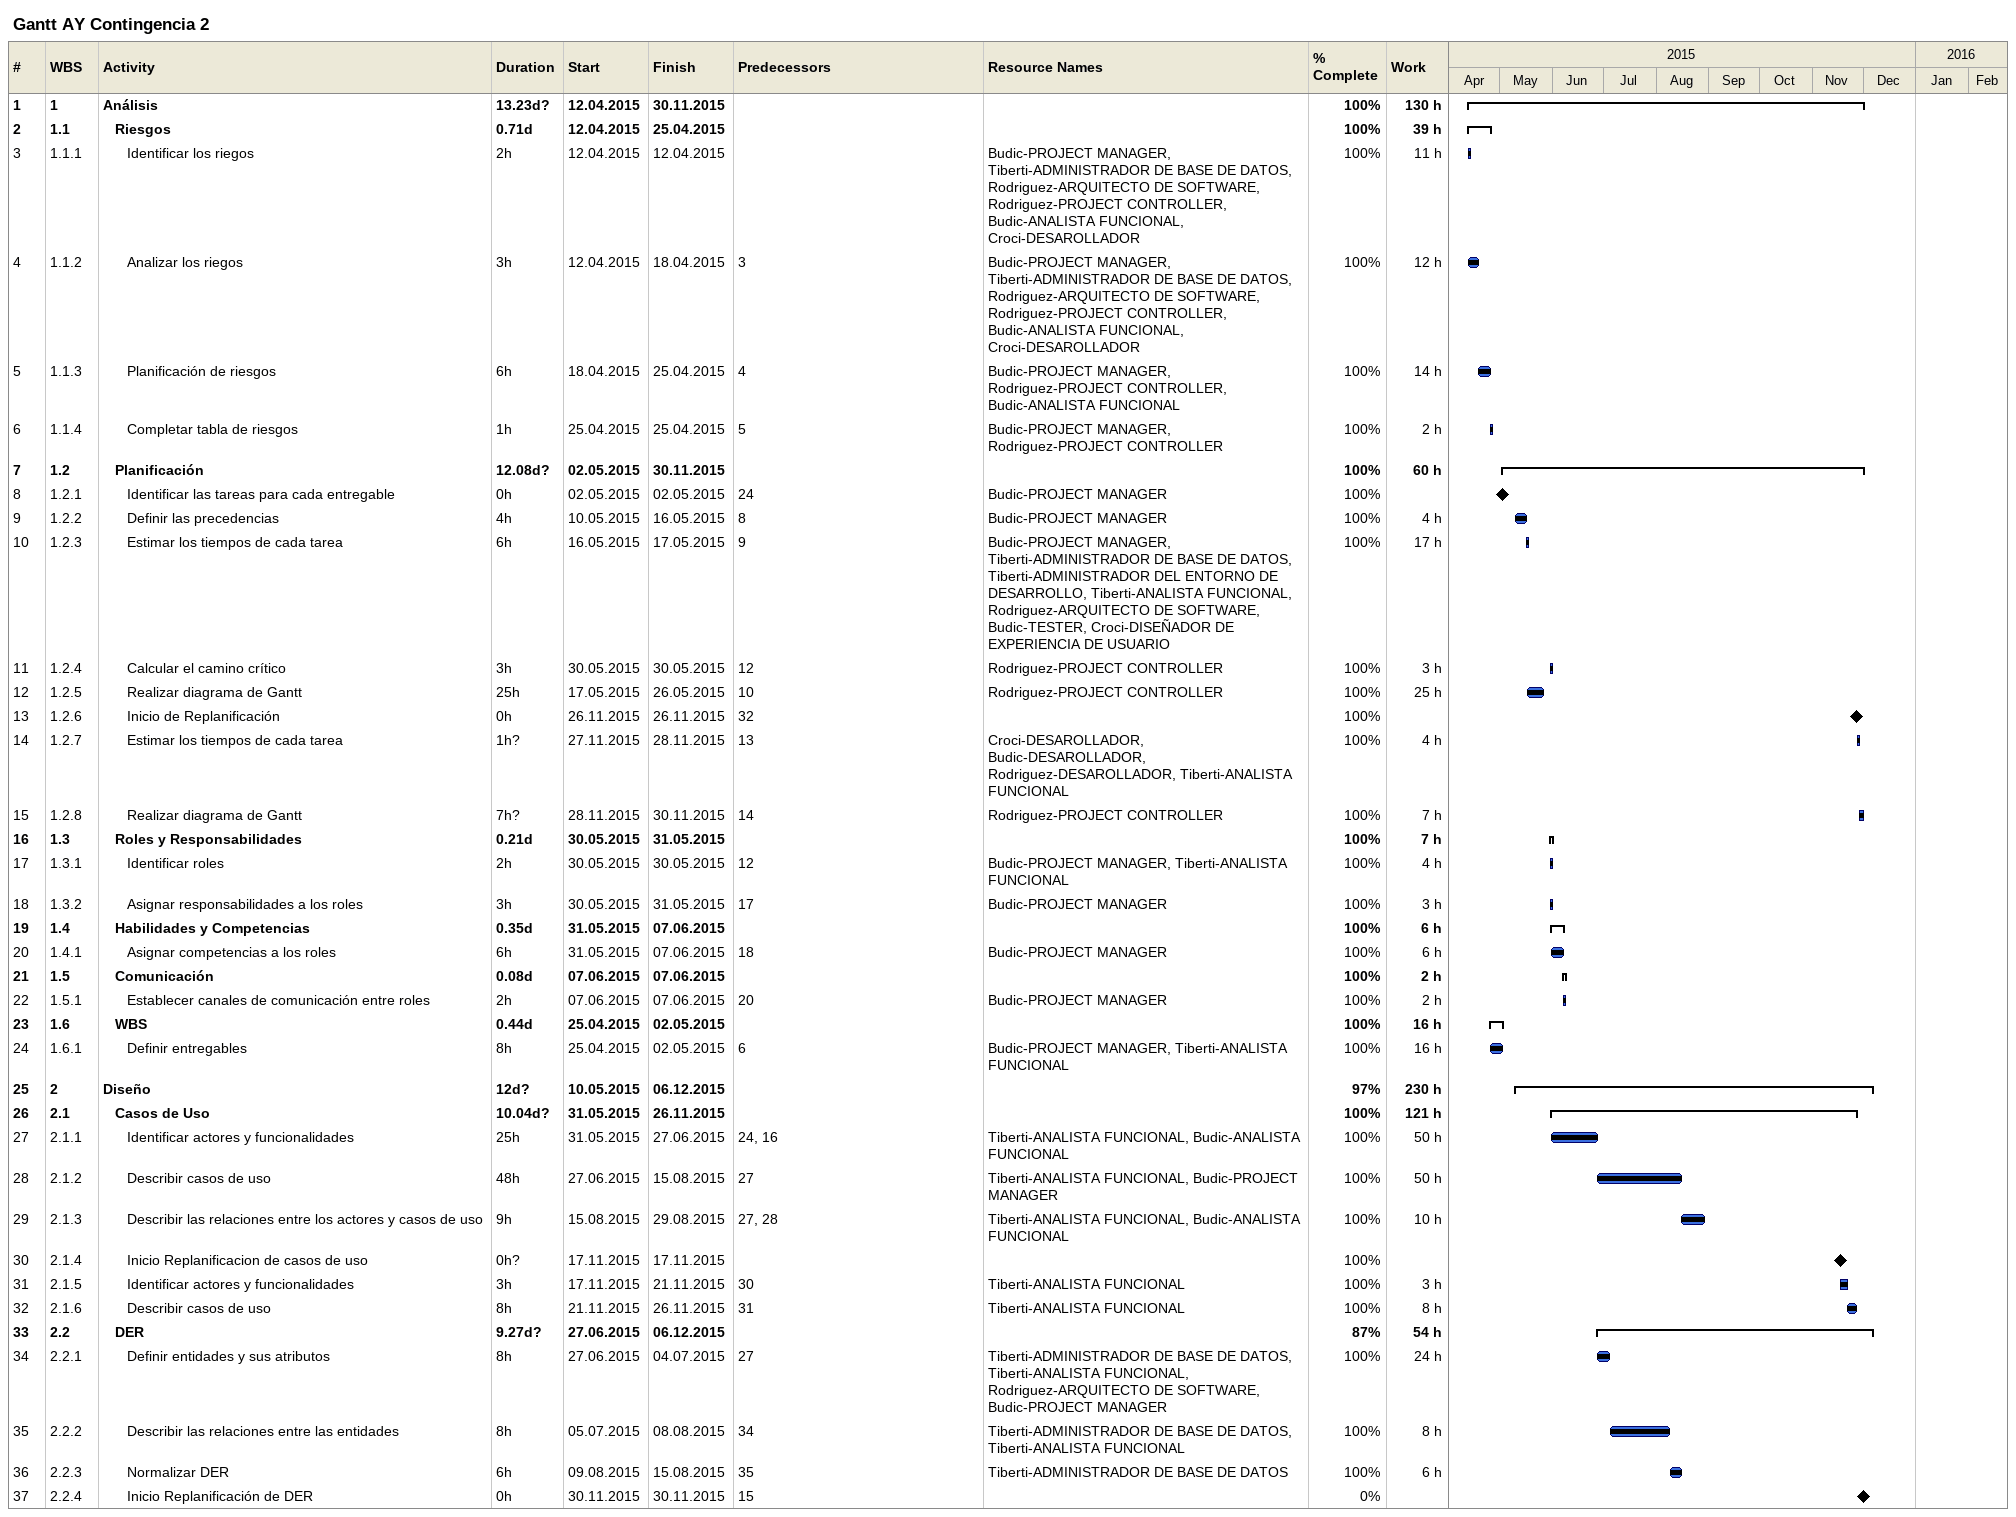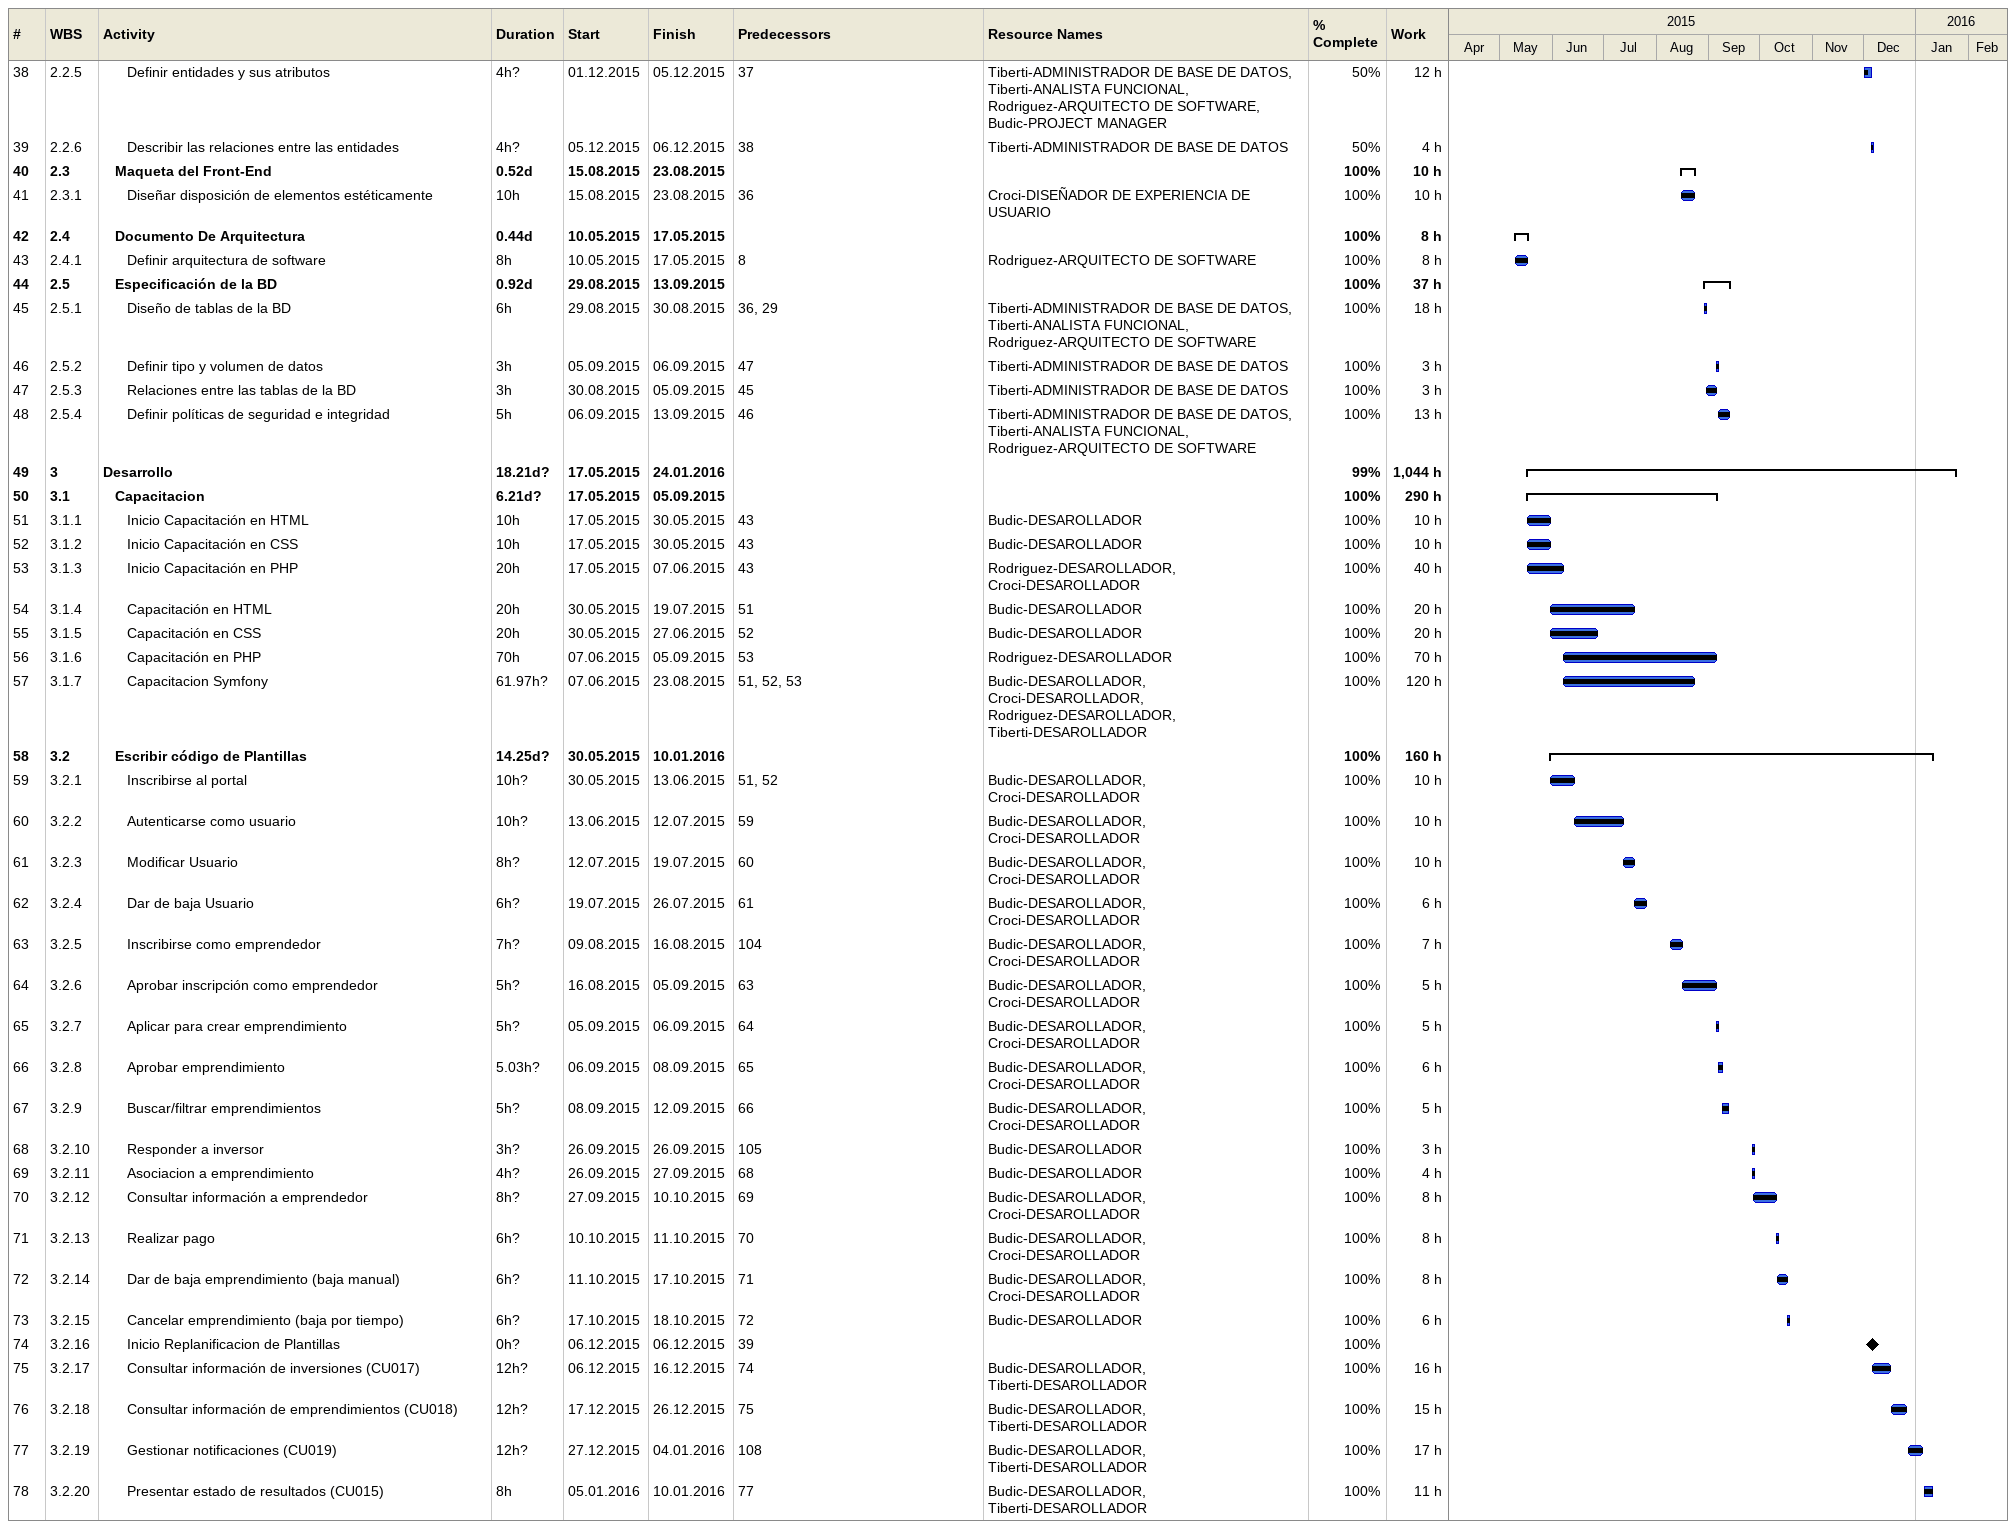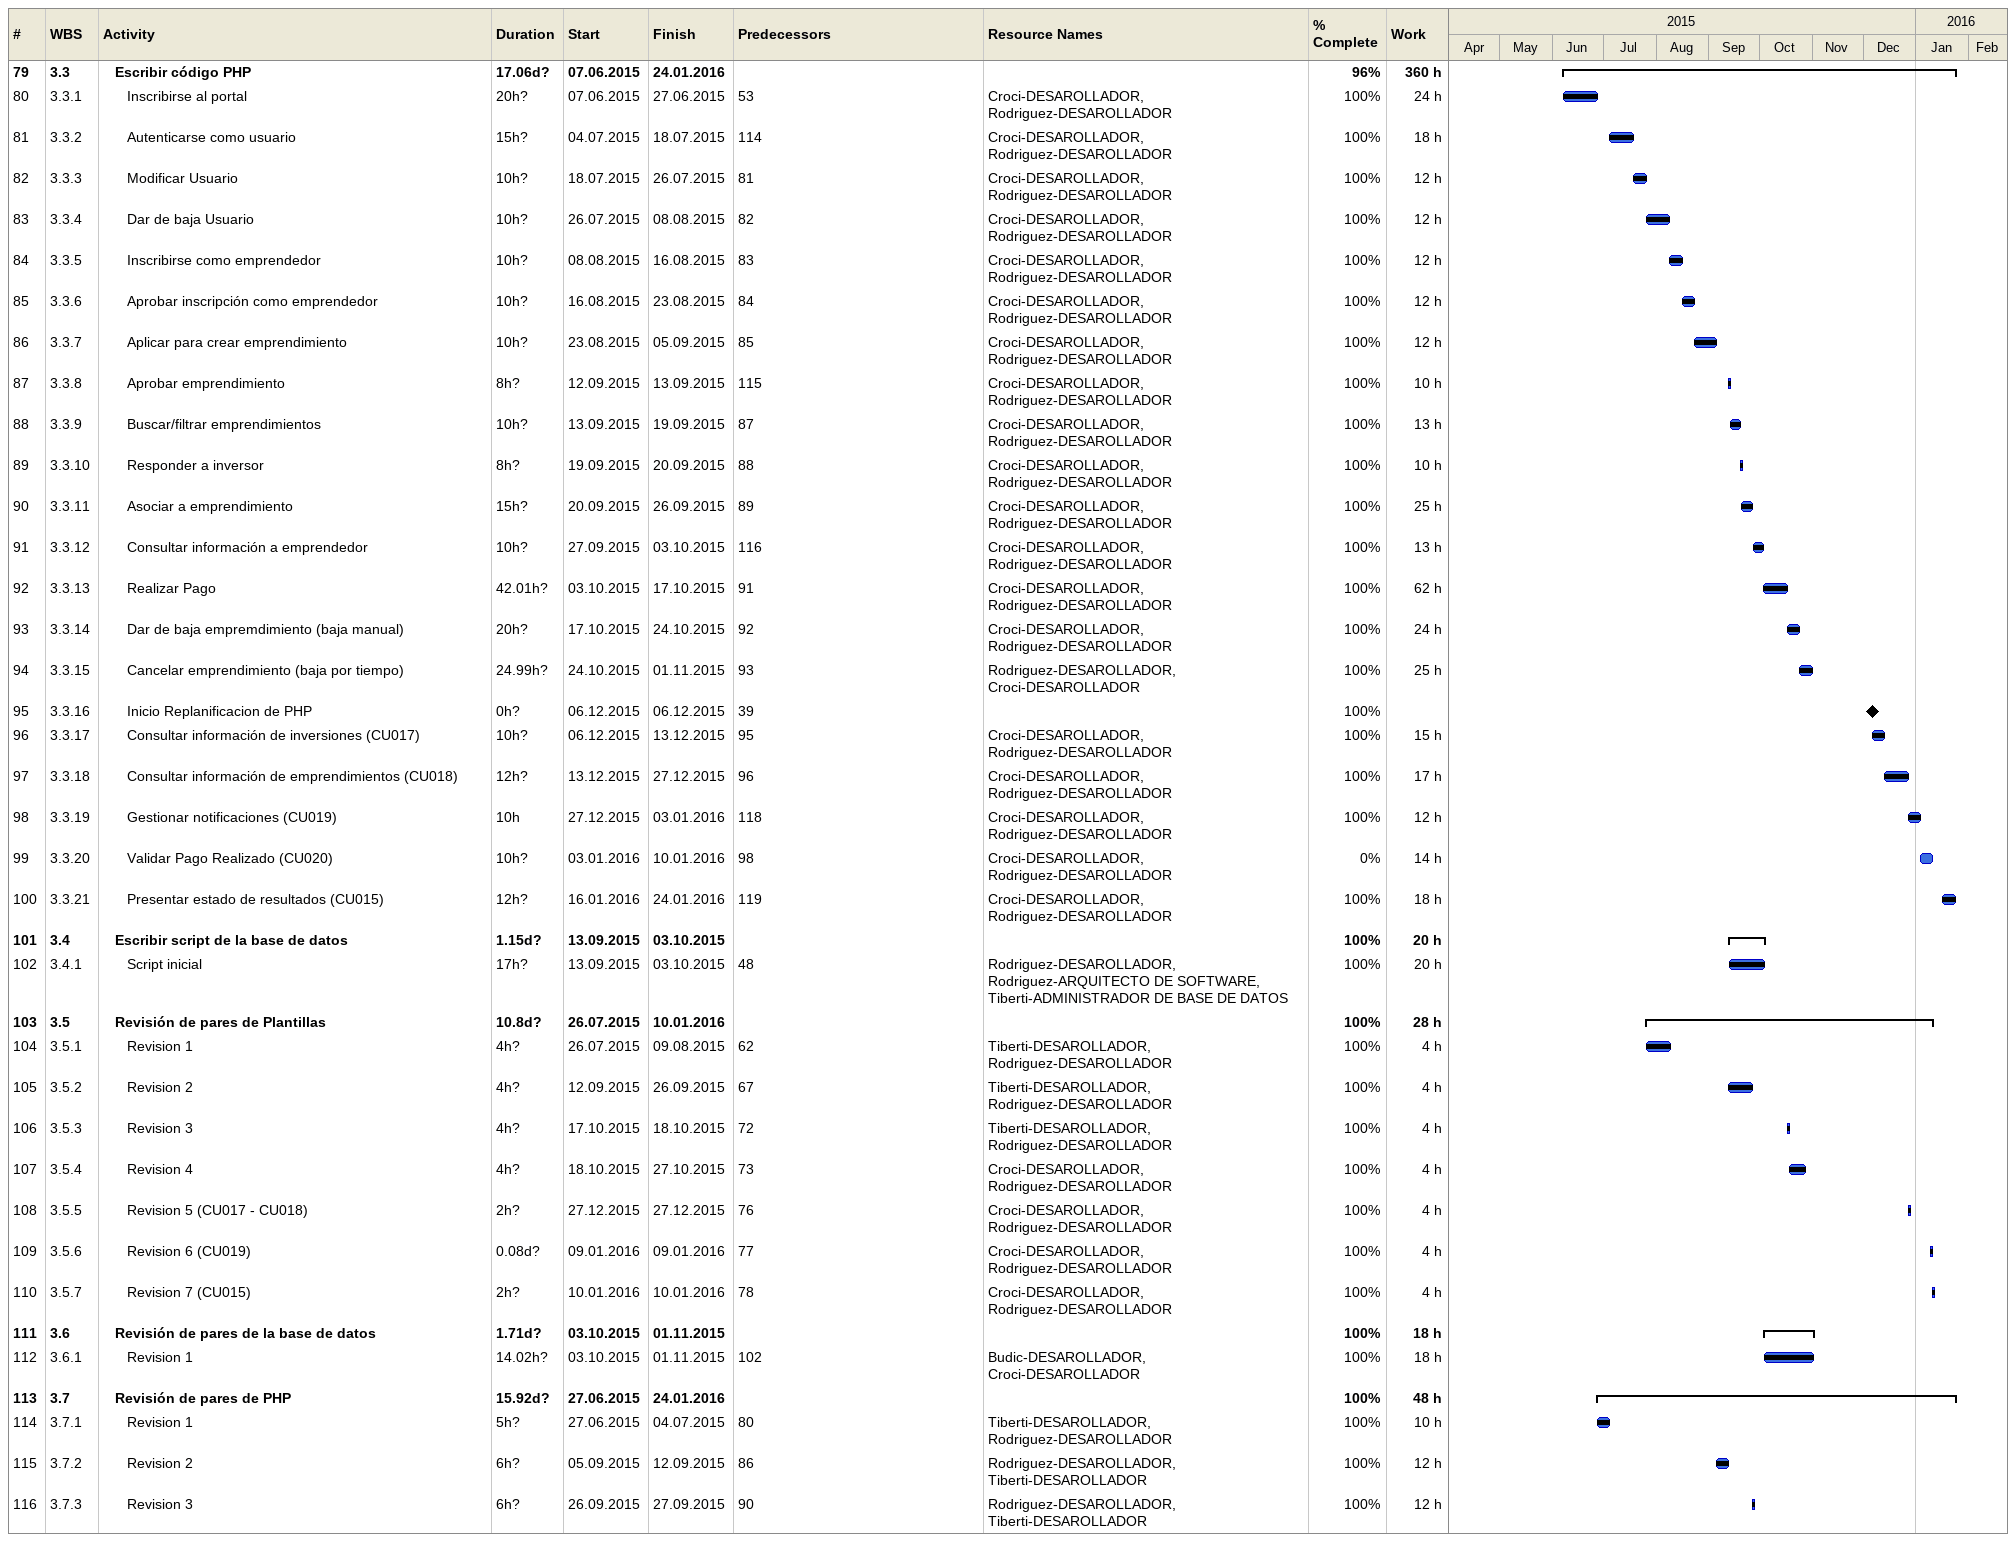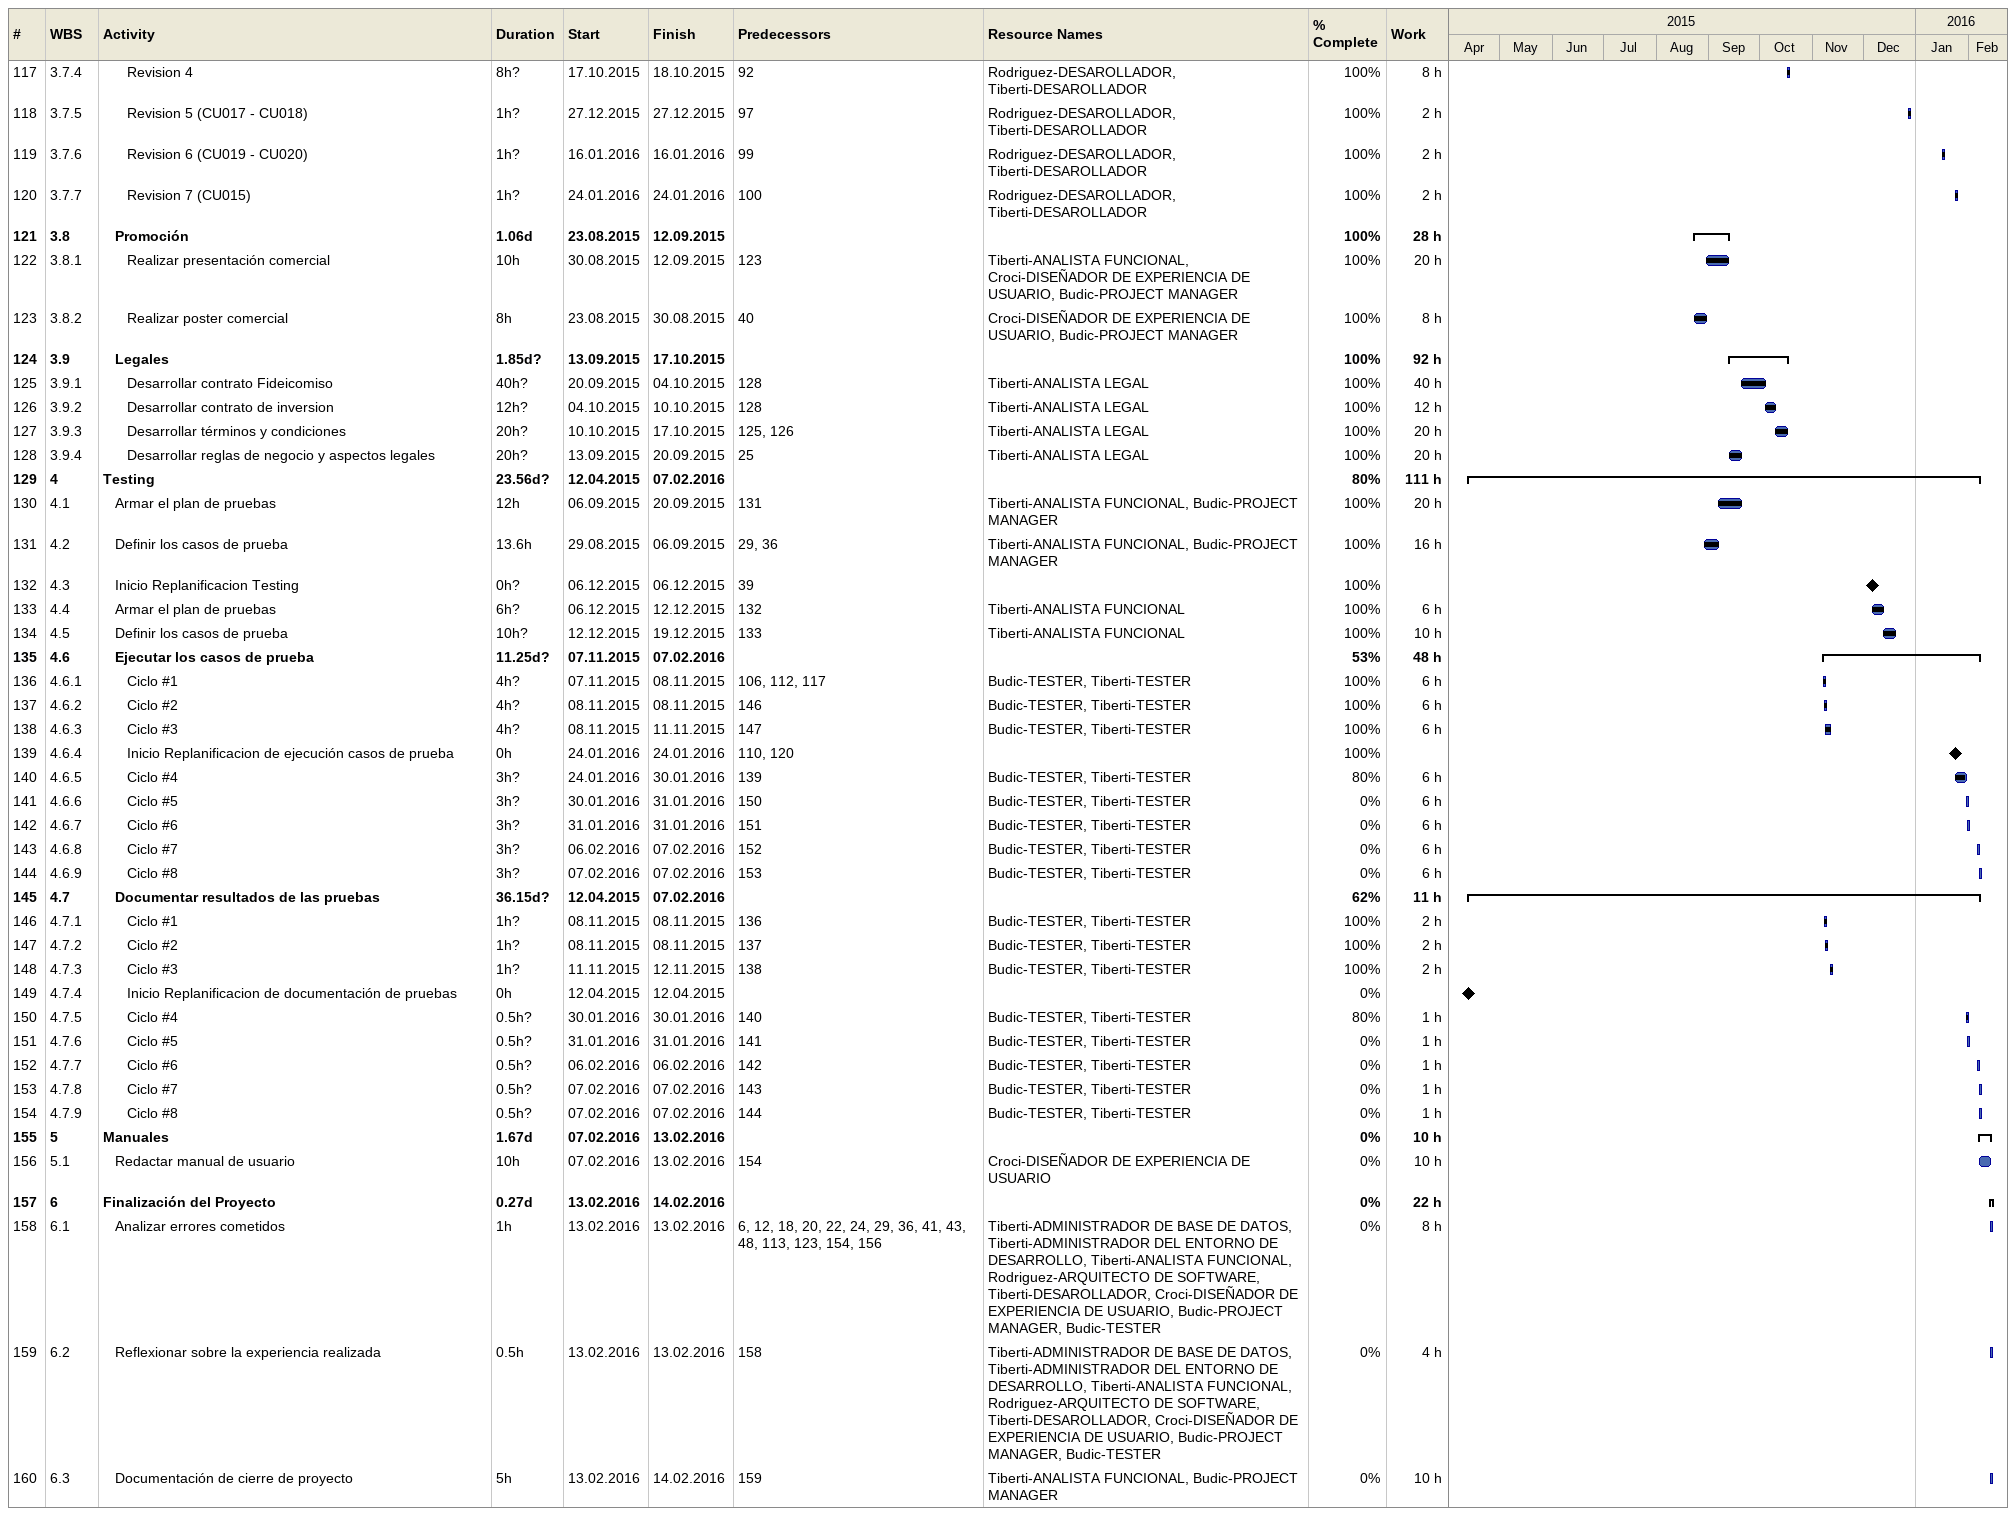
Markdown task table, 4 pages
Gantt AY Contingencia 2

| ID | WBS | Task | Duration | Start | Finish | Predecessors | Resources | % complete | Work (h) |
|---|---|---|---|---|---|---|---|---|---|
| 1 | 1 | **Análisis** | 13.23d? | 2015-04-12 | 2015-11-30 |  |  | 100 | 130 |
| 2 | 1.1 | **Riesgos** | 0.71d | 2015-04-12 | 2015-04-25 |  |  | 100 | 39 |
| 3 | 1.1.1 | Identificar los riegos | 2h | 2015-04-12 | 2015-04-12 |  | Budic-PROJECT MANAGER, Tiberti-ADMINISTRADOR DE BASE DE DATOS, Rodriguez-ARQUITECTO DE SOFTWARE, Rodriguez-PROJECT CONTROLLER, Budic-ANALISTA FUNCIONAL, Croci-DESAROLLADOR | 100 | 11 |
| 4 | 1.1.2 | Analizar los riegos | 3h | 2015-04-12 | 2015-04-18 | 3 | Budic-PROJECT MANAGER, Tiberti-ADMINISTRADOR DE BASE DE DATOS, Rodriguez-ARQUITECTO DE SOFTWARE, Rodriguez-PROJECT CONTROLLER, Budic-ANALISTA FUNCIONAL, Croci-DESAROLLADOR | 100 | 12 |
| 5 | 1.1.3 | Planificación de riesgos | 6h | 2015-04-18 | 2015-04-25 | 4 | Budic-PROJECT MANAGER, Rodriguez-PROJECT CONTROLLER, Budic-ANALISTA FUNCIONAL | 100 | 14 |
| 6 | 1.1.4 | Completar tabla de riesgos | 1h | 2015-04-25 | 2015-04-25 | 5 | Budic-PROJECT MANAGER, Rodriguez-PROJECT CONTROLLER | 100 | 2 |
| 7 | 1.2 | **Planificación** | 12.08d? | 2015-05-02 | 2015-11-30 |  |  | 100 | 60 |
| 8 | 1.2.1 | Identificar las tareas para cada entregable | 0h | 2015-05-02 | 2015-05-02 | 24 | Budic-PROJECT MANAGER | 100 |  |
| 9 | 1.2.2 | Definir las precedencias | 4h | 2015-05-10 | 2015-05-16 | 8 | Budic-PROJECT MANAGER | 100 | 4 |
| 10 | 1.2.3 | Estimar los tiempos de cada tarea | 6h | 2015-05-16 | 2015-05-17 | 9 | Budic-PROJECT MANAGER, Tiberti-ADMINISTRADOR DE BASE DE DATOS, Tiberti-ADMINISTRADOR DEL ENTORNO DE DESARROLLO, Tiberti-ANALISTA FUNCIONAL, Rodriguez-ARQUITECTO DE SOFTWARE, Budic-TESTER, Croci-DISEÑADOR DE EXPERIENCIA DE USUARIO | 100 | 17 |
| 11 | 1.2.4 | Calcular el camino crítico | 3h | 2015-05-30 | 2015-05-30 | 12 | Rodriguez-PROJECT CONTROLLER | 100 | 3 |
| 12 | 1.2.5 | Realizar diagrama de Gantt | 25h | 2015-05-17 | 2015-05-26 | 10 | Rodriguez-PROJECT CONTROLLER | 100 | 25 |
| 13 | 1.2.6 | Inicio de Replanificación | 0h | 2015-11-26 | 2015-11-26 | 32 |  | 100 |  |
| 14 | 1.2.7 | Estimar los tiempos de cada tarea | 1h? | 2015-11-27 | 2015-11-28 | 13 | Croci-DESAROLLADOR, Budic-DESAROLLADOR, Rodriguez-DESAROLLADOR, Tiberti-ANALISTA FUNCIONAL | 100 | 4 |
| 15 | 1.2.8 | Realizar diagrama de Gantt | 7h? | 2015-11-28 | 2015-11-30 | 14 | Rodriguez-PROJECT CONTROLLER | 100 | 7 |
| 16 | 1.3 | **Roles y Responsabilidades** | 0.21d | 2015-05-30 | 2015-05-31 |  |  | 100 | 7 |
| 17 | 1.3.1 | Identificar roles | 2h | 2015-05-30 | 2015-05-30 | 12 | Budic-PROJECT MANAGER, Tiberti-ANALISTA FUNCIONAL | 100 | 4 |
| 18 | 1.3.2 | Asignar responsabilidades a los roles | 3h | 2015-05-30 | 2015-05-31 | 17 | Budic-PROJECT MANAGER | 100 | 3 |
| 19 | 1.4 | **Habilidades y Competencias** | 0.35d | 2015-05-31 | 2015-06-07 |  |  | 100 | 6 |
| 20 | 1.4.1 | Asignar competencias a los roles | 6h | 2015-05-31 | 2015-06-07 | 18 | Budic-PROJECT MANAGER | 100 | 6 |
| 21 | 1.5 | **Comunicación** | 0.08d | 2015-06-07 | 2015-06-07 |  |  | 100 | 2 |
| 22 | 1.5.1 | Establecer canales de comunicación entre roles | 2h | 2015-06-07 | 2015-06-07 | 20 | Budic-PROJECT MANAGER | 100 | 2 |
| 23 | 1.6 | **WBS** | 0.44d | 2015-04-25 | 2015-05-02 |  |  | 100 | 16 |
| 24 | 1.6.1 | Definir entregables | 8h | 2015-04-25 | 2015-05-02 | 6 | Budic-PROJECT MANAGER, Tiberti-ANALISTA FUNCIONAL | 100 | 16 |
| 25 | 2 | **Diseño** | 12d? | 2015-05-10 | 2015-12-06 |  |  | 97 | 230 |
| 26 | 2.1 | **Casos de Uso** | 10.04d? | 2015-05-31 | 2015-11-26 |  |  | 100 | 121 |
| 27 | 2.1.1 | Identificar actores y funcionalidades | 25h | 2015-05-31 | 2015-06-27 | 24, 16 | Tiberti-ANALISTA FUNCIONAL, Budic-ANALISTA FUNCIONAL | 100 | 50 |
| 28 | 2.1.2 | Describir casos de uso | 48h | 2015-06-27 | 2015-08-15 | 27 | Tiberti-ANALISTA FUNCIONAL, Budic-PROJECT MANAGER | 100 | 50 |
| 29 | 2.1.3 | Describir las relaciones entre los actores y casos de uso | 9h | 2015-08-15 | 2015-08-29 | 27, 28 | Tiberti-ANALISTA FUNCIONAL, Budic-ANALISTA FUNCIONAL | 100 | 10 |
| 30 | 2.1.4 | Inicio Replanificacion de casos de uso | 0h? | 2015-11-17 | 2015-11-17 |  |  | 100 |  |
| 31 | 2.1.5 | Identificar actores y funcionalidades | 3h | 2015-11-17 | 2015-11-21 | 30 | Tiberti-ANALISTA FUNCIONAL | 100 | 3 |
| 32 | 2.1.6 | Describir casos de uso | 8h | 2015-11-21 | 2015-11-26 | 31 | Tiberti-ANALISTA FUNCIONAL | 100 | 8 |
| 33 | 2.2 | **DER** | 9.27d? | 2015-06-27 | 2015-12-06 |  |  | 87 | 54 |
| 34 | 2.2.1 | Definir entidades y sus atributos | 8h | 2015-06-27 | 2015-07-04 | 27 | Tiberti-ADMINISTRADOR DE BASE DE DATOS, Tiberti-ANALISTA FUNCIONAL, Rodriguez-ARQUITECTO DE SOFTWARE, Budic-PROJECT MANAGER | 100 | 24 |
| 35 | 2.2.2 | Describir las relaciones entre las entidades | 8h | 2015-07-05 | 2015-08-08 | 34 | Tiberti-ADMINISTRADOR DE BASE DE DATOS, Tiberti-ANALISTA FUNCIONAL | 100 | 8 |
| 36 | 2.2.3 | Normalizar DER | 6h | 2015-08-09 | 2015-08-15 | 35 | Tiberti-ADMINISTRADOR DE BASE DE DATOS | 100 | 6 |
| 37 | 2.2.4 | Inicio Replanificación de DER | 0h | 2015-11-30 | 2015-11-30 | 15 |  | 0 |  |
| 38 | 2.2.5 | Definir entidades y sus atributos | 4h? | 2015-12-01 | 2015-12-05 | 37 | Tiberti-ADMINISTRADOR DE BASE DE DATOS, Tiberti-ANALISTA FUNCIONAL, Rodriguez-ARQUITECTO DE SOFTWARE, Budic-PROJECT MANAGER | 50 | 12 |
| 39 | 2.2.6 | Describir las relaciones entre las entidades | 4h? | 2015-12-05 | 2015-12-06 | 38 | Tiberti-ADMINISTRADOR DE BASE DE DATOS | 50 | 4 |
| 40 | 2.3 | **Maqueta del Front-End** | 0.52d | 2015-08-15 | 2015-08-23 |  |  | 100 | 10 |
| 41 | 2.3.1 | Diseñar disposición de elementos estéticamente | 10h | 2015-08-15 | 2015-08-23 | 36 | Croci-DISEÑADOR DE EXPERIENCIA DE USUARIO | 100 | 10 |
| 42 | 2.4 | **Documento De Arquitectura** | 0.44d | 2015-05-10 | 2015-05-17 |  |  | 100 | 8 |
| 43 | 2.4.1 | Definir arquitectura de software | 8h | 2015-05-10 | 2015-05-17 | 8 | Rodriguez-ARQUITECTO DE SOFTWARE | 100 | 8 |
| 44 | 2.5 | **Especificación de la BD** | 0.92d | 2015-08-29 | 2015-09-13 |  |  | 100 | 37 |
| 45 | 2.5.1 | Diseño de tablas de la BD | 6h | 2015-08-29 | 2015-08-30 | 36, 29 | Tiberti-ADMINISTRADOR DE BASE DE DATOS, Tiberti-ANALISTA FUNCIONAL, Rodriguez-ARQUITECTO DE SOFTWARE | 100 | 18 |
| 46 | 2.5.2 | Definir tipo y volumen de datos | 3h | 2015-09-05 | 2015-09-06 | 47 | Tiberti-ADMINISTRADOR DE BASE DE DATOS | 100 | 3 |
| 47 | 2.5.3 | Relaciones entre las tablas de la BD | 3h | 2015-08-30 | 2015-09-05 | 45 | Tiberti-ADMINISTRADOR DE BASE DE DATOS | 100 | 3 |
| 48 | 2.5.4 | Definir políticas de seguridad e integridad | 5h | 2015-09-06 | 2015-09-13 | 46 | Tiberti-ADMINISTRADOR DE BASE DE DATOS, Tiberti-ANALISTA FUNCIONAL, Rodriguez-ARQUITECTO DE SOFTWARE | 100 | 13 |
| 49 | 3 | **Desarrollo** | 18.21d? | 2015-05-17 | 2016-01-24 |  |  | 99 | 1044 |
| 50 | 3.1 | **Capacitacion** | 6.21d? | 2015-05-17 | 2015-09-05 |  |  | 100 | 290 |
| 51 | 3.1.1 | Inicio Capacitación en HTML | 10h | 2015-05-17 | 2015-05-30 | 43 | Budic-DESAROLLADOR | 100 | 10 |
| 52 | 3.1.2 | Inicio Capacitación en CSS | 10h | 2015-05-17 | 2015-05-30 | 43 | Budic-DESAROLLADOR | 100 | 10 |
| 53 | 3.1.3 | Inicio Capacitación en PHP | 20h | 2015-05-17 | 2015-06-07 | 43 | Rodriguez-DESAROLLADOR, Croci-DESAROLLADOR | 100 | 40 |
| 54 | 3.1.4 | Capacitación en HTML | 20h | 2015-05-30 | 2015-07-19 | 51 | Budic-DESAROLLADOR | 100 | 20 |
| 55 | 3.1.5 | Capacitación en CSS | 20h | 2015-05-30 | 2015-06-27 | 52 | Budic-DESAROLLADOR | 100 | 20 |
| 56 | 3.1.6 | Capacitación en PHP | 70h | 2015-06-07 | 2015-09-05 | 53 | Rodriguez-DESAROLLADOR | 100 | 70 |
| 57 | 3.1.7 | Capacitacion Symfony | 61.97h? | 2015-06-07 | 2015-08-23 | 51, 52, 53 | Budic-DESAROLLADOR, Croci-DESAROLLADOR, Rodriguez-DESAROLLADOR, Tiberti-DESAROLLADOR | 100 | 120 |
| 58 | 3.2 | **Escribir código de Plantillas** | 14.25d? | 2015-05-30 | 2016-01-10 |  |  | 100 | 160 |
| 59 | 3.2.1 | Inscribirse al portal | 10h? | 2015-05-30 | 2015-06-13 | 51, 52 | Budic-DESAROLLADOR, Croci-DESAROLLADOR | 100 | 10 |
| 60 | 3.2.2 | Autenticarse como usuario | 10h? | 2015-06-13 | 2015-07-12 | 59 | Budic-DESAROLLADOR, Croci-DESAROLLADOR | 100 | 10 |
| 61 | 3.2.3 | Modificar Usuario | 8h? | 2015-07-12 | 2015-07-19 | 60 | Budic-DESAROLLADOR, Croci-DESAROLLADOR | 100 | 10 |
| 62 | 3.2.4 | Dar de baja Usuario | 6h? | 2015-07-19 | 2015-07-26 | 61 | Budic-DESAROLLADOR, Croci-DESAROLLADOR | 100 | 6 |
| 63 | 3.2.5 | Inscribirse como emprendedor | 7h? | 2015-08-09 | 2015-08-16 | 104 | Budic-DESAROLLADOR, Croci-DESAROLLADOR | 100 | 7 |
| 64 | 3.2.6 | Aprobar inscripción como emprendedor | 5h? | 2015-08-16 | 2015-09-05 | 63 | Budic-DESAROLLADOR, Croci-DESAROLLADOR | 100 | 5 |
| 65 | 3.2.7 | Aplicar para crear emprendimiento | 5h? | 2015-09-05 | 2015-09-06 | 64 | Budic-DESAROLLADOR, Croci-DESAROLLADOR | 100 | 5 |
| 66 | 3.2.8 | Aprobar emprendimiento | 5.03h? | 2015-09-06 | 2015-09-08 | 65 | Budic-DESAROLLADOR, Croci-DESAROLLADOR | 100 | 6 |
| 67 | 3.2.9 | Buscar/filtrar emprendimientos | 5h? | 2015-09-08 | 2015-09-12 | 66 | Budic-DESAROLLADOR, Croci-DESAROLLADOR | 100 | 5 |
| 68 | 3.2.10 | Responder a inversor | 3h? | 2015-09-26 | 2015-09-26 | 105 | Budic-DESAROLLADOR | 100 | 3 |
| 69 | 3.2.11 | Asociacion a emprendimiento | 4h? | 2015-09-26 | 2015-09-27 | 68 | Budic-DESAROLLADOR | 100 | 4 |
| 70 | 3.2.12 | Consultar información a emprendedor | 8h? | 2015-09-27 | 2015-10-10 | 69 | Budic-DESAROLLADOR, Croci-DESAROLLADOR | 100 | 8 |
| 71 | 3.2.13 | Realizar pago | 6h? | 2015-10-10 | 2015-10-11 | 70 | Budic-DESAROLLADOR, Croci-DESAROLLADOR | 100 | 8 |
| 72 | 3.2.14 | Dar de baja emprendimiento (baja manual) | 6h? | 2015-10-11 | 2015-10-17 | 71 | Budic-DESAROLLADOR, Croci-DESAROLLADOR | 100 | 8 |
| 73 | 3.2.15 | Cancelar emprendimiento (baja por tiempo) | 6h? | 2015-10-17 | 2015-10-18 | 72 | Budic-DESAROLLADOR | 100 | 6 |
| 74 | 3.2.16 | Inicio Replanificacion de Plantillas | 0h? | 2015-12-06 | 2015-12-06 | 39 |  | 100 |  |
| 75 | 3.2.17 | Consultar información de inversiones (CU017) | 12h? | 2015-12-06 | 2015-12-16 | 74 | Budic-DESAROLLADOR, Tiberti-DESAROLLADOR | 100 | 16 |
| 76 | 3.2.18 | Consultar información de emprendimientos (CU018) | 12h? | 2015-12-17 | 2015-12-26 | 75 | Budic-DESAROLLADOR, Tiberti-DESAROLLADOR | 100 | 15 |
| 77 | 3.2.19 | Gestionar notificaciones (CU019) | 12h? | 2015-12-27 | 2016-01-04 | 108 | Budic-DESAROLLADOR, Tiberti-DESAROLLADOR | 100 | 17 |
| 78 | 3.2.20 | Presentar estado de resultados (CU015) | 8h | 2016-01-05 | 2016-01-10 | 77 | Budic-DESAROLLADOR, Tiberti-DESAROLLADOR | 100 | 11 |
| 79 | 3.3 | **Escribir código PHP** | 17.06d? | 2015-06-07 | 2016-01-24 |  |  | 96 | 360 |
| 80 | 3.3.1 | Inscribirse al portal | 20h? | 2015-06-07 | 2015-06-27 | 53 | Croci-DESAROLLADOR, Rodriguez-DESAROLLADOR | 100 | 24 |
| 81 | 3.3.2 | Autenticarse como usuario | 15h? | 2015-07-04 | 2015-07-18 | 114 | Croci-DESAROLLADOR, Rodriguez-DESAROLLADOR | 100 | 18 |
| 82 | 3.3.3 | Modificar Usuario | 10h? | 2015-07-18 | 2015-07-26 | 81 | Croci-DESAROLLADOR, Rodriguez-DESAROLLADOR | 100 | 12 |
| 83 | 3.3.4 | Dar de baja Usuario | 10h? | 2015-07-26 | 2015-08-08 | 82 | Croci-DESAROLLADOR, Rodriguez-DESAROLLADOR | 100 | 12 |
| 84 | 3.3.5 | Inscribirse como emprendedor | 10h? | 2015-08-08 | 2015-08-16 | 83 | Croci-DESAROLLADOR, Rodriguez-DESAROLLADOR | 100 | 12 |
| 85 | 3.3.6 | Aprobar inscripción como emprendedor | 10h? | 2015-08-16 | 2015-08-23 | 84 | Croci-DESAROLLADOR, Rodriguez-DESAROLLADOR | 100 | 12 |
| 86 | 3.3.7 | Aplicar para crear emprendimiento | 10h? | 2015-08-23 | 2015-09-05 | 85 | Croci-DESAROLLADOR, Rodriguez-DESAROLLADOR | 100 | 12 |
| 87 | 3.3.8 | Aprobar emprendimiento | 8h? | 2015-09-12 | 2015-09-13 | 115 | Croci-DESAROLLADOR, Rodriguez-DESAROLLADOR | 100 | 10 |
| 88 | 3.3.9 | Buscar/filtrar emprendimientos | 10h? | 2015-09-13 | 2015-09-19 | 87 | Croci-DESAROLLADOR, Rodriguez-DESAROLLADOR | 100 | 13 |
| 89 | 3.3.10 | Responder a inversor | 8h? | 2015-09-19 | 2015-09-20 | 88 | Croci-DESAROLLADOR, Rodriguez-DESAROLLADOR | 100 | 10 |
| 90 | 3.3.11 | Asociar a emprendimiento | 15h? | 2015-09-20 | 2015-09-26 | 89 | Croci-DESAROLLADOR, Rodriguez-DESAROLLADOR | 100 | 25 |
| 91 | 3.3.12 | Consultar información a emprendedor | 10h? | 2015-09-27 | 2015-10-03 | 116 | Croci-DESAROLLADOR, Rodriguez-DESAROLLADOR | 100 | 13 |
| 92 | 3.3.13 | Realizar Pago | 42.01h? | 2015-10-03 | 2015-10-17 | 91 | Croci-DESAROLLADOR, Rodriguez-DESAROLLADOR | 100 | 62 |
| 93 | 3.3.14 | Dar de baja empremdimiento (baja manual) | 20h? | 2015-10-17 | 2015-10-24 | 92 | Croci-DESAROLLADOR, Rodriguez-DESAROLLADOR | 100 | 24 |
| 94 | 3.3.15 | Cancelar emprendimiento (baja por tiempo) | 24.99h? | 2015-10-24 | 2015-11-01 | 93 | Rodriguez-DESAROLLADOR, Croci-DESAROLLADOR | 100 | 25 |
| 95 | 3.3.16 | Inicio Replanificacion de PHP | 0h? | 2015-12-06 | 2015-12-06 | 39 |  | 100 |  |
| 96 | 3.3.17 | Consultar información de inversiones (CU017) | 10h? | 2015-12-06 | 2015-12-13 | 95 | Croci-DESAROLLADOR, Rodriguez-DESAROLLADOR | 100 | 15 |
| 97 | 3.3.18 | Consultar información de emprendimientos (CU018) | 12h? | 2015-12-13 | 2015-12-27 | 96 | Croci-DESAROLLADOR, Rodriguez-DESAROLLADOR | 100 | 17 |
| 98 | 3.3.19 | Gestionar notificaciones (CU019) | 10h | 2015-12-27 | 2016-01-03 | 118 | Croci-DESAROLLADOR, Rodriguez-DESAROLLADOR | 100 | 12 |
| 99 | 3.3.20 | Validar Pago Realizado (CU020) | 10h? | 2016-01-03 | 2016-01-10 | 98 | Croci-DESAROLLADOR, Rodriguez-DESAROLLADOR | 0 | 14 |
| 100 | 3.3.21 | Presentar estado de resultados (CU015) | 12h? | 2016-01-16 | 2016-01-24 | 119 | Croci-DESAROLLADOR, Rodriguez-DESAROLLADOR | 100 | 18 |
| 101 | 3.4 | **Escribir script de la base de datos** | 1.15d? | 2015-09-13 | 2015-10-03 |  |  | 100 | 20 |
| 102 | 3.4.1 | Script inicial | 17h? | 2015-09-13 | 2015-10-03 | 48 | Rodriguez-DESAROLLADOR, Rodriguez-ARQUITECTO DE SOFTWARE, Tiberti-ADMINISTRADOR DE BASE DE DATOS | 100 | 20 |
| 103 | 3.5 | **Revisión de pares de Plantillas** | 10.8d? | 2015-07-26 | 2016-01-10 |  |  | 100 | 28 |
| 104 | 3.5.1 | Revision 1 | 4h? | 2015-07-26 | 2015-08-09 | 62 | Tiberti-DESAROLLADOR, Rodriguez-DESAROLLADOR | 100 | 4 |
| 105 | 3.5.2 | Revision 2 | 4h? | 2015-09-12 | 2015-09-26 | 67 | Tiberti-DESAROLLADOR, Rodriguez-DESAROLLADOR | 100 | 4 |
| 106 | 3.5.3 | Revision 3 | 4h? | 2015-10-17 | 2015-10-18 | 72 | Tiberti-DESAROLLADOR, Rodriguez-DESAROLLADOR | 100 | 4 |
| 107 | 3.5.4 | Revision 4 | 4h? | 2015-10-18 | 2015-10-27 | 73 | Croci-DESAROLLADOR, Rodriguez-DESAROLLADOR | 100 | 4 |
| 108 | 3.5.5 | Revision 5 (CU017 - CU018) | 2h? | 2015-12-27 | 2015-12-27 | 76 | Croci-DESAROLLADOR, Rodriguez-DESAROLLADOR | 100 | 4 |
| 109 | 3.5.6 | Revision 6 (CU019) | 0.08d? | 2016-01-09 | 2016-01-09 | 77 | Croci-DESAROLLADOR, Rodriguez-DESAROLLADOR | 100 | 4 |
| 110 | 3.5.7 | Revision 7 (CU015) | 2h? | 2016-01-10 | 2016-01-10 | 78 | Croci-DESAROLLADOR, Rodriguez-DESAROLLADOR | 100 | 4 |
| 111 | 3.6 | **Revisión de pares de la base de datos** | 1.71d? | 2015-10-03 | 2015-11-01 |  |  | 100 | 18 |
| 112 | 3.6.1 | Revision 1 | 14.02h? | 2015-10-03 | 2015-11-01 | 102 | Budic-DESAROLLADOR, Croci-DESAROLLADOR | 100 | 18 |
| 113 | 3.7 | **Revisión de pares de PHP** | 15.92d? | 2015-06-27 | 2016-01-24 |  |  | 100 | 48 |
| 114 | 3.7.1 | Revision 1 | 5h? | 2015-06-27 | 2015-07-04 | 80 | Tiberti-DESAROLLADOR, Rodriguez-DESAROLLADOR | 100 | 10 |
| 115 | 3.7.2 | Revision 2 | 6h? | 2015-09-05 | 2015-09-12 | 86 | Rodriguez-DESAROLLADOR, Tiberti-DESAROLLADOR | 100 | 12 |
| 116 | 3.7.3 | Revision 3 | 6h? | 2015-09-26 | 2015-09-27 | 90 | Rodriguez-DESAROLLADOR, Tiberti-DESAROLLADOR | 100 | 12 |
| 117 | 3.7.4 | Revision 4 | 8h? | 2015-10-17 | 2015-10-18 | 92 | Rodriguez-DESAROLLADOR, Tiberti-DESAROLLADOR | 100 | 8 |
| 118 | 3.7.5 | Revision 5 (CU017 - CU018) | 1h? | 2015-12-27 | 2015-12-27 | 97 | Rodriguez-DESAROLLADOR, Tiberti-DESAROLLADOR | 100 | 2 |
| 119 | 3.7.6 | Revision 6 (CU019 - CU020) | 1h? | 2016-01-16 | 2016-01-16 | 99 | Rodriguez-DESAROLLADOR, Tiberti-DESAROLLADOR | 100 | 2 |
| 120 | 3.7.7 | Revision 7 (CU015) | 1h? | 2016-01-24 | 2016-01-24 | 100 | Rodriguez-DESAROLLADOR, Tiberti-DESAROLLADOR | 100 | 2 |
| 121 | 3.8 | **Promoción** | 1.06d | 2015-08-23 | 2015-09-12 |  |  | 100 | 28 |
| 122 | 3.8.1 | Realizar presentación comercial | 10h | 2015-08-30 | 2015-09-12 | 123 | Tiberti-ANALISTA FUNCIONAL, Croci-DISEÑADOR DE EXPERIENCIA DE USUARIO, Budic-PROJECT MANAGER | 100 | 20 |
| 123 | 3.8.2 | Realizar poster comercial | 8h | 2015-08-23 | 2015-08-30 | 40 | Croci-DISEÑADOR DE EXPERIENCIA DE USUARIO, Budic-PROJECT MANAGER | 100 | 8 |
| 124 | 3.9 | **Legales** | 1.85d? | 2015-09-13 | 2015-10-17 |  |  | 100 | 92 |
| 125 | 3.9.1 | Desarrollar contrato Fideicomiso | 40h? | 2015-09-20 | 2015-10-04 | 128 | Tiberti-ANALISTA LEGAL | 100 | 40 |
| 126 | 3.9.2 | Desarrollar contrato de inversion | 12h? | 2015-10-04 | 2015-10-10 | 128 | Tiberti-ANALISTA LEGAL | 100 | 12 |
| 127 | 3.9.3 | Desarrollar términos y condiciones | 20h? | 2015-10-10 | 2015-10-17 | 125, 126 | Tiberti-ANALISTA LEGAL | 100 | 20 |
| 128 | 3.9.4 | Desarrollar reglas de negocio y aspectos legales | 20h? | 2015-09-13 | 2015-09-20 | 25 | Tiberti-ANALISTA LEGAL | 100 | 20 |
| 129 | 4 | **Testing** | 23.56d? | 2015-04-12 | 2016-02-07 |  |  | 80 | 111 |
| 130 | 4.1 | Armar el plan de pruebas | 12h | 2015-09-06 | 2015-09-20 | 131 | Tiberti-ANALISTA FUNCIONAL, Budic-PROJECT MANAGER | 100 | 20 |
| 131 | 4.2 | Definir los casos de prueba | 13.6h | 2015-08-29 | 2015-09-06 | 29, 36 | Tiberti-ANALISTA FUNCIONAL, Budic-PROJECT MANAGER | 100 | 16 |
| 132 | 4.3 | Inicio Replanificacion Testing | 0h? | 2015-12-06 | 2015-12-06 | 39 |  | 100 |  |
| 133 | 4.4 | Armar el plan de pruebas | 6h? | 2015-12-06 | 2015-12-12 | 132 | Tiberti-ANALISTA FUNCIONAL | 100 | 6 |
| 134 | 4.5 | Definir los casos de prueba | 10h? | 2015-12-12 | 2015-12-19 | 133 | Tiberti-ANALISTA FUNCIONAL | 100 | 10 |
| 135 | 4.6 | **Ejecutar los casos de prueba** | 11.25d? | 2015-11-07 | 2016-02-07 |  |  | 53 | 48 |
| 136 | 4.6.1 | Ciclo #1 | 4h? | 2015-11-07 | 2015-11-08 | 106, 112, 117 | Budic-TESTER, Tiberti-TESTER | 100 | 6 |
| 137 | 4.6.2 | Ciclo #2 | 4h? | 2015-11-08 | 2015-11-08 | 146 | Budic-TESTER, Tiberti-TESTER | 100 | 6 |
| 138 | 4.6.3 | Ciclo #3 | 4h? | 2015-11-08 | 2015-11-11 | 147 | Budic-TESTER, Tiberti-TESTER | 100 | 6 |
| 139 | 4.6.4 | Inicio Replanificacion de ejecución casos de prueba | 0h | 2016-01-24 | 2016-01-24 | 110, 120 |  | 100 |  |
| 140 | 4.6.5 | Ciclo #4 | 3h? | 2016-01-24 | 2016-01-30 | 139 | Budic-TESTER, Tiberti-TESTER | 80 | 6 |
| 141 | 4.6.6 | Ciclo #5 | 3h? | 2016-01-30 | 2016-01-31 | 150 | Budic-TESTER, Tiberti-TESTER | 0 | 6 |
| 142 | 4.6.7 | Ciclo #6 | 3h? | 2016-01-31 | 2016-01-31 | 151 | Budic-TESTER, Tiberti-TESTER | 0 | 6 |
| 143 | 4.6.8 | Ciclo #7 | 3h? | 2016-02-06 | 2016-02-07 | 152 | Budic-TESTER, Tiberti-TESTER | 0 | 6 |
| 144 | 4.6.9 | Ciclo #8 | 3h? | 2016-02-07 | 2016-02-07 | 153 | Budic-TESTER, Tiberti-TESTER | 0 | 6 |
| 145 | 4.7 | **Documentar resultados de las pruebas** | 36.15d? | 2015-04-12 | 2016-02-07 |  |  | 62 | 11 |
| 146 | 4.7.1 | Ciclo #1 | 1h? | 2015-11-08 | 2015-11-08 | 136 | Budic-TESTER, Tiberti-TESTER | 100 | 2 |
| 147 | 4.7.2 | Ciclo #2 | 1h? | 2015-11-08 | 2015-11-08 | 137 | Budic-TESTER, Tiberti-TESTER | 100 | 2 |
| 148 | 4.7.3 | Ciclo #3 | 1h? | 2015-11-11 | 2015-11-12 | 138 | Budic-TESTER, Tiberti-TESTER | 100 | 2 |
| 149 | 4.7.4 | Inicio Replanificacion de documentación de pruebas | 0h | 2015-04-12 | 2015-04-12 |  |  | 0 |  |
| 150 | 4.7.5 | Ciclo #4 | 0.5h? | 2016-01-30 | 2016-01-30 | 140 | Budic-TESTER, Tiberti-TESTER | 80 | 1 |
| 151 | 4.7.6 | Ciclo #5 | 0.5h? | 2016-01-31 | 2016-01-31 | 141 | Budic-TESTER, Tiberti-TESTER | 0 | 1 |
| 152 | 4.7.7 | Ciclo #6 | 0.5h? | 2016-02-06 | 2016-02-06 | 142 | Budic-TESTER, Tiberti-TESTER | 0 | 1 |
| 153 | 4.7.8 | Ciclo #7 | 0.5h? | 2016-02-07 | 2016-02-07 | 143 | Budic-TESTER, Tiberti-TESTER | 0 | 1 |
| 154 | 4.7.9 | Ciclo #8 | 0.5h? | 2016-02-07 | 2016-02-07 | 144 | Budic-TESTER, Tiberti-TESTER | 0 | 1 |
| 155 | 5 | **Manuales** | 1.67d | 2016-02-07 | 2016-02-13 |  |  | 0 | 10 |
| 156 | 5.1 | Redactar manual de usuario | 10h | 2016-02-07 | 2016-02-13 | 154 | Croci-DISEÑADOR DE EXPERIENCIA DE USUARIO | 0 | 10 |
| 157 | 6 | **Finalización del Proyecto** | 0.27d | 2016-02-13 | 2016-02-14 |  |  | 0 | 22 |
| 158 | 6.1 | Analizar errores cometidos | 1h | 2016-02-13 | 2016-02-13 | 6, 12, 18, 20, 22, 24, 29, 36, 41, 43, 48, 113, 123, 154, 156 | Tiberti-ADMINISTRADOR DE BASE DE DATOS, Tiberti-ADMINISTRADOR DEL ENTORNO DE DESARROLLO, Tiberti-ANALISTA FUNCIONAL, Rodriguez-ARQUITECTO DE SOFTWARE, Tiberti-DESAROLLADOR, Croci-DISEÑADOR DE EXPERIENCIA DE USUARIO, Budic-PROJECT MANAGER, Budic-TESTER | 0 | 8 |
| 159 | 6.2 | Reflexionar sobre la experiencia realizada | 0.5h | 2016-02-13 | 2016-02-13 | 158 | Tiberti-ADMINISTRADOR DE BASE DE DATOS, Tiberti-ADMINISTRADOR DEL ENTORNO DE DESARROLLO, Tiberti-ANALISTA FUNCIONAL, Rodriguez-ARQUITECTO DE SOFTWARE, Tiberti-DESAROLLADOR, Croci-DISEÑADOR DE EXPERIENCIA DE USUARIO, Budic-PROJECT MANAGER, Budic-TESTER | 0 | 4 |
| 160 | 6.3 | Documentación de cierre de proyecto | 5h | 2016-02-13 | 2016-02-14 | 159 | Tiberti-ANALISTA FUNCIONAL, Budic-PROJECT MANAGER | 0 | 10 |
